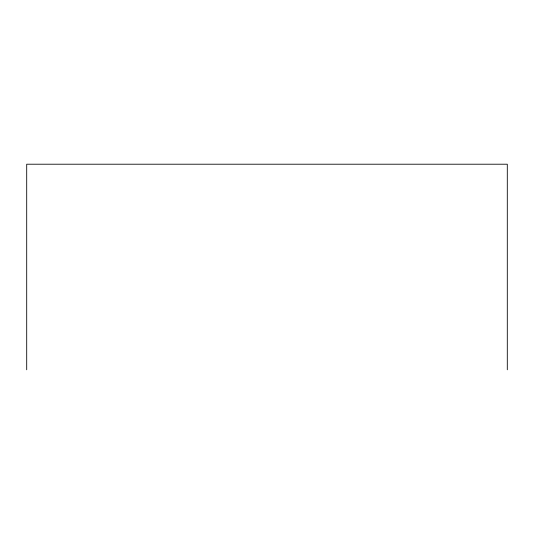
<?xml version="1.0" encoding="UTF-8"?>
<svg xmlns="http://www.w3.org/2000/svg" width="534" height="534" viewBox="0 0 534 534"><rect width="100%" height="100%" fill="white"/><g stroke="black" fill="none" stroke-linecap="round" stroke-linejoin="round"><path stroke-width="0.8" d="M507.3 369.788L507.3 164.212L26.7 164.212L26.7 369.788"/></g></svg>
